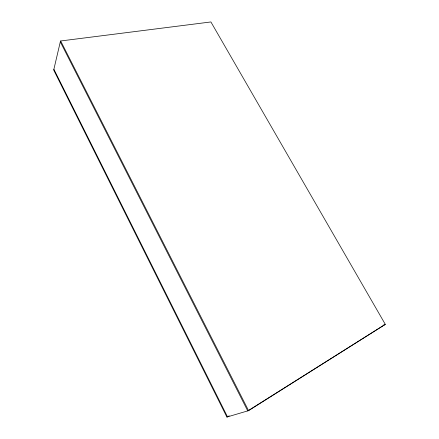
<?xml version="1.0" encoding="UTF-8"?>
<svg xmlns="http://www.w3.org/2000/svg" width="439" height="439" viewBox="0 0 439 439"><rect width="100%" height="100%" fill="white"/><g stroke="black" fill="none" stroke-linecap="round" stroke-linejoin="round"><path stroke-width="0.66" d="M60.302 41.87L53.695 70.059L226.908 417.05L248.578 410.641L385.305 324.355L210.907 21.95L60.675 40.97L60.302 41.87L247.766 410.931L385.305 324.355M226.908 417.05L228.066 416.331M229.24 415.788L227.506 416.869L53.904 69.263M383.176 325.294L384.405 324.739M60.675 40.97L248.578 410.641"/></g></svg>
